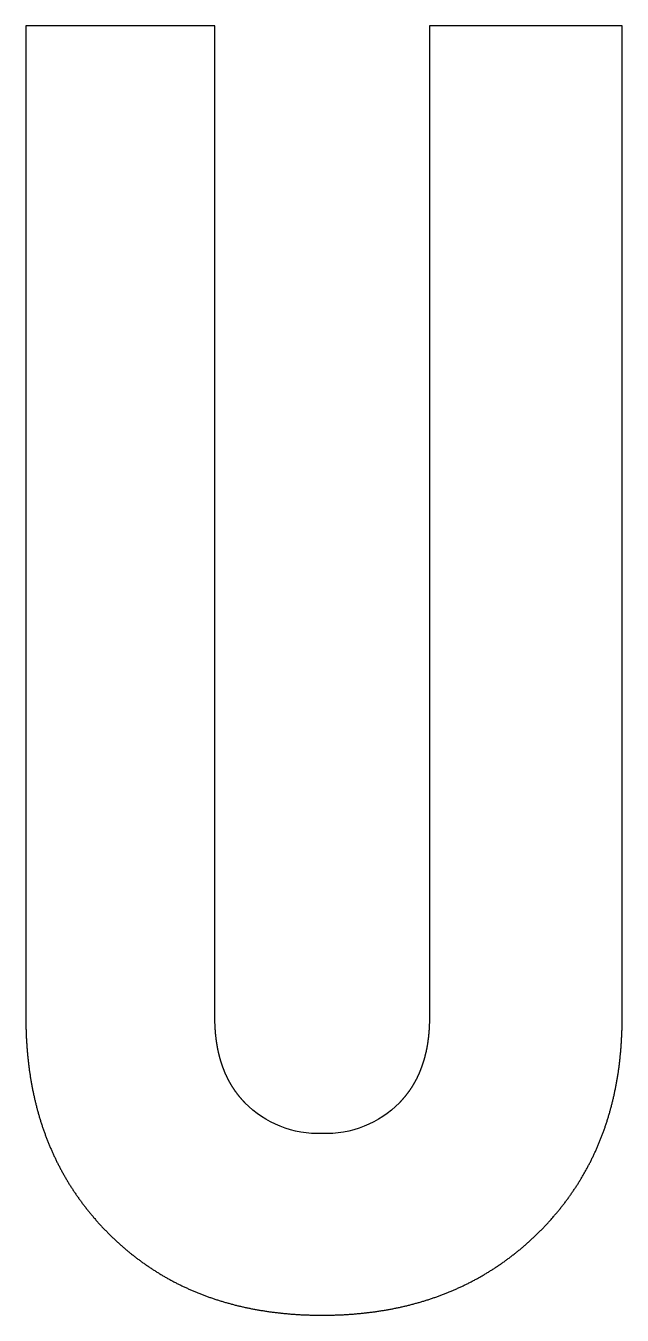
# Model space of a CAD drawing. Header units: millimetres. Extents: x -952 to 939, y -633 to 632.
# Drawn here: x -390.04 to -378.33, y -57.81 to -32.45 of the extents above; entities that cross this region are included whole.
import ezdxf

# ---------------------------------------------------------------- set-up
doc = ezdxf.new("R2010")
doc.units = ezdxf.units.MM
doc.layers.get('0').update_dxf_attribs({"lineweight": 25, "true_color": 0xffffff})

msp = doc.modelspace()

# ---------------------------------------------------------------- linework, layer by layer
at = {"color": 5, "true_color": 0x0000ff, "flags": 128}
msp.add_lwpolyline([(-384.219, -57.812), (-384.198, -57.812), (-384.178, -57.812), (-384.158, -57.811), (-384.137, -57.811), (-384.117, -57.811), (-384.097, -57.811), (-384.077, -57.81), (-384.057, -57.81), (-384.036, -57.81), (-384.016, -57.809), (-383.996, -57.809), (-383.976, -57.808), (-383.956, -57.807), (-383.936, -57.807), (-383.916, -57.806), (-383.896, -57.805), (-383.877, -57.805), (-383.857, -57.804), (-383.837, -57.803), (-383.817, -57.802), (-383.797, -57.801), (-383.778, -57.8), (-383.758, -57.799), (-383.738, -57.797), (-383.719, -57.796), (-383.699, -57.795), (-383.679, -57.794), (-383.66, -57.792), (-383.64, -57.791), (-383.621, -57.789), (-383.601, -57.788), (-383.582, -57.786), (-383.562, -57.785), (-383.543, -57.783), (-383.524, -57.781), (-383.504, -57.78), (-383.485, -57.778), (-383.466, -57.776), (-383.447, -57.774), (-383.427, -57.772), (-383.408, -57.77), (-383.389, -57.768), (-383.37, -57.766), (-383.351, -57.764), (-383.332, -57.761), (-383.313, -57.759), (-383.294, -57.757), (-383.275, -57.755), (-383.256, -57.752), (-383.237, -57.75), (-383.218, -57.747), (-383.199, -57.745), (-383.18, -57.742), (-383.162, -57.739), (-383.143, -57.737), (-383.124, -57.734), (-383.105, -57.731), (-383.087, -57.728), (-383.068, -57.725), (-383.049, -57.722), (-383.031, -57.719), (-383.012, -57.716), (-382.994, -57.713), (-382.975, -57.71), (-382.957, -57.707), (-382.938, -57.704), (-382.92, -57.7), (-382.902, -57.697), (-382.883, -57.694), (-382.865, -57.69), (-382.847, -57.687), (-382.828, -57.683), (-382.81, -57.68), (-382.792, -57.676), (-382.774, -57.672), (-382.756, -57.668), (-382.737, -57.665), (-382.719, -57.661), (-382.701, -57.657), (-382.683, -57.653), (-382.665, -57.649), (-382.647, -57.645), (-382.629, -57.641), (-382.611, -57.637), (-382.594, -57.633), (-382.576, -57.628), (-382.558, -57.624), (-382.54, -57.62), (-382.522, -57.615), (-382.505, -57.611), (-382.487, -57.606), (-382.469, -57.602), (-382.452, -57.597), (-382.434, -57.593), (-382.416, -57.588), (-382.399, -57.583), (-382.381, -57.578), (-382.364, -57.574), (-382.346, -57.569), (-382.329, -57.564), (-382.311, -57.559), (-382.294, -57.554), (-382.277, -57.549), (-382.259, -57.543), (-382.242, -57.538), (-382.225, -57.533), (-382.208, -57.528), (-382.19, -57.522), (-382.173, -57.517), (-382.156, -57.512), (-382.139, -57.506), (-382.122, -57.501), (-382.105, -57.495), (-382.088, -57.489), (-382.071, -57.484), (-382.054, -57.478), (-382.037, -57.472), (-382.02, -57.466), (-382.003, -57.461), (-381.986, -57.455), (-381.969, -57.449), (-381.953, -57.443), (-381.936, -57.437), (-381.919, -57.43), (-381.902, -57.424), (-381.886, -57.418), (-381.869, -57.412), (-381.852, -57.405), (-381.836, -57.399), (-381.819, -57.393), (-381.803, -57.386), (-381.786, -57.38), (-381.77, -57.373), (-381.753, -57.366), (-381.737, -57.36), (-381.721, -57.353), (-381.704, -57.346), (-381.688, -57.339), (-381.672, -57.333), (-381.655, -57.326), (-381.639, -57.319), (-381.623, -57.312), (-381.607, -57.305), (-381.591, -57.298), (-381.574, -57.29), (-381.558, -57.283), (-381.542, -57.276), (-381.526, -57.269), (-381.51, -57.261), (-381.494, -57.254), (-381.478, -57.246), (-381.462, -57.239), (-381.447, -57.231), (-381.431, -57.224), (-381.415, -57.216), (-381.399, -57.208), (-381.383, -57.2), (-381.368, -57.193), (-381.352, -57.185), (-381.336, -57.177), (-381.321, -57.169), (-381.305, -57.161), (-381.289, -57.153), (-381.274, -57.145), (-381.258, -57.137), (-381.243, -57.128), (-381.227, -57.12), (-381.212, -57.112), (-381.197, -57.103), (-381.181, -57.095), (-381.166, -57.087), (-381.15, -57.078), (-381.135, -57.07), (-381.12, -57.061), (-381.105, -57.052), (-381.089, -57.044), (-381.074, -57.035), (-381.059, -57.026), (-381.044, -57.017), (-381.029, -57.008), (-381.014, -56.999), (-380.999, -56.99), (-380.984, -56.981), (-380.969, -56.972), (-380.954, -56.963), (-380.939, -56.954), (-380.924, -56.945), (-380.909, -56.935), (-380.895, -56.926), (-380.88, -56.917), (-380.865, -56.907), (-380.85, -56.898), (-380.836, -56.888), (-380.821, -56.878), (-380.806, -56.869), (-380.792, -56.859), (-380.777, -56.849), (-380.762, -56.84), (-380.748, -56.83), (-380.733, -56.82), (-380.719, -56.81), (-380.705, -56.8), (-380.69, -56.79), (-380.676, -56.78), (-380.661, -56.77), (-380.647, -56.759), (-380.633, -56.749), (-380.618, -56.739), (-380.604, -56.729), (-380.59, -56.718), (-380.576, -56.708), (-380.562, -56.697), (-380.548, -56.687), (-380.534, -56.676), (-380.519, -56.665), (-380.505, -56.655), (-380.491, -56.644), (-380.477, -56.633), (-380.464, -56.622), (-380.45, -56.612), (-380.436, -56.601), (-380.422, -56.59), (-380.408, -56.579), (-380.394, -56.568), (-380.381, -56.556), (-380.367, -56.545), (-380.353, -56.534), (-380.339, -56.523), (-380.326, -56.511), (-380.312, -56.5), (-380.299, -56.489), (-380.285, -56.477), (-380.272, -56.466), (-380.258, -56.454), (-380.245, -56.442), (-380.231, -56.431), (-380.218, -56.419), (-380.204, -56.407), (-380.191, -56.395), (-380.178, -56.383), (-380.164, -56.372), (-380.151, -56.36), (-380.138, -56.348), (-380.125, -56.335), (-380.111, -56.323), (-380.098, -56.311), (-380.085, -56.299), (-380.072, -56.287), (-380.059, -56.274), (-380.046, -56.262), (-380.033, -56.25), (-380.02, -56.237), (-380.007, -56.225), (-379.994, -56.212), (-379.981, -56.199), (-379.969, -56.187), (-379.956, -56.174), (-379.943, -56.161), (-379.93, -56.148), (-379.918, -56.136), (-379.905, -56.123), (-379.892, -56.11), (-379.88, -56.097), (-379.867, -56.084), (-379.855, -56.071), (-379.843, -56.058), (-379.83, -56.045), (-379.818, -56.032), (-379.806, -56.019), (-379.794, -56.006), (-379.782, -55.993), (-379.77, -55.98), (-379.758, -55.967), (-379.746, -55.953), (-379.734, -55.94), (-379.722, -55.927), (-379.71, -55.913), (-379.698, -55.9), (-379.687, -55.887), (-379.675, -55.873), (-379.663, -55.86), (-379.652, -55.846), (-379.64, -55.833), (-379.629, -55.819), (-379.617, -55.806), (-379.606, -55.792), (-379.595, -55.779), (-379.583, -55.765), (-379.572, -55.751), (-379.561, -55.738), (-379.55, -55.724), (-379.539, -55.71), (-379.528, -55.696), (-379.517, -55.683), (-379.506, -55.669), (-379.495, -55.655), (-379.484, -55.641), (-379.474, -55.627), (-379.463, -55.613), (-379.452, -55.599), (-379.442, -55.585), (-379.431, -55.571), (-379.421, -55.557), (-379.41, -55.543), (-379.4, -55.529), (-379.389, -55.514), (-379.379, -55.5), (-379.369, -55.486), (-379.359, -55.472), (-379.349, -55.457), (-379.338, -55.443), (-379.328, -55.429), (-379.318, -55.414), (-379.308, -55.4), (-379.299, -55.385), (-379.289, -55.371), (-379.279, -55.356), (-379.269, -55.342), (-379.259, -55.327), (-379.25, -55.313), (-379.24, -55.298), (-379.231, -55.284), (-379.221, -55.269), (-379.212, -55.254), (-379.202, -55.239), (-379.193, -55.225), (-379.184, -55.21), (-379.174, -55.195), (-379.165, -55.18), (-379.156, -55.165), (-379.147, -55.15), (-379.138, -55.135), (-379.129, -55.12), (-379.12, -55.105), (-379.111, -55.09), (-379.102, -55.075), (-379.093, -55.06), (-379.085, -55.045), (-379.076, -55.03), (-379.067, -55.015), (-379.059, -54.999), (-379.05, -54.984), (-379.042, -54.969), (-379.033, -54.953), (-379.025, -54.938), (-379.016, -54.923), (-379.008, -54.907), (-379, -54.892), (-378.992, -54.876), (-378.984, -54.861), (-378.975, -54.845), (-378.967, -54.83), (-378.959, -54.814), (-378.951, -54.799), (-378.944, -54.783), (-378.936, -54.767), (-378.928, -54.752), (-378.92, -54.736), (-378.912, -54.72), (-378.905, -54.704), (-378.897, -54.688), (-378.89, -54.673), (-378.882, -54.657), (-378.875, -54.641), (-378.867, -54.625), (-378.86, -54.609), (-378.853, -54.593), (-378.845, -54.577), (-378.838, -54.561), (-378.831, -54.545), (-378.824, -54.529), (-378.817, -54.512), (-378.81, -54.496), (-378.803, -54.48), (-378.796, -54.464), (-378.789, -54.447), (-378.783, -54.431), (-378.776, -54.415), (-378.769, -54.398), (-378.762, -54.382), (-378.756, -54.366), (-378.749, -54.349), (-378.743, -54.333), (-378.736, -54.316), (-378.73, -54.3), (-378.724, -54.283), (-378.717, -54.266), (-378.711, -54.25), (-378.705, -54.233), (-378.699, -54.216), (-378.693, -54.2), (-378.687, -54.183), (-378.681, -54.166), (-378.675, -54.149), (-378.669, -54.132), (-378.663, -54.116), (-378.657, -54.099), (-378.651, -54.082), (-378.646, -54.065), (-378.64, -54.048), (-378.635, -54.031), (-378.629, -54.014), (-378.623, -53.997), (-378.618, -53.98), (-378.613, -53.962), (-378.607, -53.945), (-378.602, -53.928), (-378.597, -53.911), (-378.592, -53.893), (-378.586, -53.876), (-378.581, -53.859), (-378.576, -53.841), (-378.571, -53.824), (-378.566, -53.807), (-378.562, -53.789), (-378.557, -53.772), (-378.552, -53.754), (-378.547, -53.737), (-378.542, -53.719), (-378.538, -53.702), (-378.533, -53.684), (-378.529, -53.666), (-378.524, -53.649), (-378.52, -53.631), (-378.515, -53.613), (-378.511, -53.595), (-378.507, -53.578), (-378.503, -53.56), (-378.498, -53.542), (-378.494, -53.524), (-378.49, -53.506), (-378.486, -53.488), (-378.482, -53.47), (-378.478, -53.452), (-378.474, -53.434), (-378.47, -53.416), (-378.467, -53.398), (-378.463, -53.38), (-378.459, -53.362), (-378.456, -53.343), (-378.452, -53.325), (-378.448, -53.307), (-378.445, -53.289), (-378.442, -53.27), (-378.438, -53.252), (-378.435, -53.234), (-378.432, -53.215), (-378.428, -53.197), (-378.425, -53.178), (-378.422, -53.16), (-378.419, -53.141), (-378.416, -53.123), (-378.413, -53.104), (-378.41, -53.085), (-378.407, -53.067), (-378.404, -53.048), (-378.401, -53.029), (-378.399, -53.011), (-378.396, -52.992), (-378.393, -52.973), (-378.391, -52.954), (-378.388, -52.935), (-378.386, -52.917), (-378.383, -52.898), (-378.381, -52.879), (-378.379, -52.86), (-378.376, -52.841), (-378.374, -52.822), (-378.372, -52.803), (-378.37, -52.784), (-378.368, -52.764), (-378.366, -52.745), (-378.364, -52.726), (-378.362, -52.707), (-378.36, -52.688), (-378.358, -52.668), (-378.356, -52.649), (-378.355, -52.63), (-378.353, -52.61), (-378.351, -52.591), (-378.35, -52.572), (-378.348, -52.552), (-378.347, -52.533), (-378.345, -52.513), (-378.344, -52.494), (-378.343, -52.474), (-378.341, -52.454), (-378.34, -52.435), (-378.339, -52.415), (-378.338, -52.395), (-378.337, -52.376), (-378.336, -52.356), (-378.335, -52.336), (-378.334, -52.316), (-378.333, -52.296), (-378.332, -52.277), (-378.331, -52.257), (-378.331, -52.237), (-378.33, -52.217), (-378.329, -52.197), (-378.329, -52.177), (-378.328, -52.157), (-378.328, -52.137), (-378.327, -52.117), (-378.327, -52.096), (-378.327, -52.076), (-378.326, -52.056), (-378.326, -52.036), (-378.326, -52.015), (-378.326, -51.995), (-378.326, -51.975), (-378.326, -51.955), (-378.326, -32.455), (-382.111, -32.455), (-382.111, -51.955), (-382.111, -51.963), (-382.111, -51.971), (-382.111, -51.98), (-382.112, -51.988), (-382.112, -51.996), (-382.112, -52.004), (-382.112, -52.013), (-382.112, -52.021), (-382.112, -52.029), (-382.112, -52.038), (-382.112, -52.046), (-382.113, -52.054), (-382.113, -52.062), (-382.113, -52.07), (-382.113, -52.078), (-382.114, -52.087), (-382.114, -52.095), (-382.114, -52.103), (-382.115, -52.111), (-382.115, -52.119), (-382.115, -52.127), (-382.116, -52.135), (-382.116, -52.143), (-382.117, -52.151), (-382.117, -52.159), (-382.117, -52.167), (-382.118, -52.175), (-382.118, -52.183), (-382.119, -52.191), (-382.119, -52.199), (-382.12, -52.207), (-382.121, -52.215), (-382.121, -52.223), (-382.122, -52.231), (-382.122, -52.239), (-382.123, -52.247), (-382.124, -52.255), (-382.124, -52.262), (-382.125, -52.27), (-382.126, -52.278), (-382.126, -52.286), (-382.127, -52.294), (-382.128, -52.301), (-382.129, -52.309), (-382.13, -52.317), (-382.13, -52.325), (-382.131, -52.332), (-382.132, -52.34), (-382.133, -52.348), (-382.134, -52.355), (-382.135, -52.363), (-382.136, -52.371), (-382.137, -52.378), (-382.138, -52.386), (-382.139, -52.393), (-382.14, -52.401), (-382.141, -52.409), (-382.142, -52.416), (-382.143, -52.424), (-382.144, -52.431), (-382.145, -52.439), (-382.146, -52.446), (-382.147, -52.454), (-382.148, -52.461), (-382.149, -52.469), (-382.151, -52.476), (-382.152, -52.484), (-382.153, -52.491), (-382.154, -52.498), (-382.155, -52.506), (-382.157, -52.513), (-382.158, -52.52), (-382.159, -52.528), (-382.161, -52.535), (-382.162, -52.542), (-382.163, -52.55), (-382.165, -52.557), (-382.166, -52.564), (-382.167, -52.572), (-382.169, -52.579), (-382.17, -52.586), (-382.172, -52.593), (-382.173, -52.6), (-382.175, -52.608), (-382.176, -52.615), (-382.178, -52.622), (-382.179, -52.629), (-382.181, -52.636), (-382.183, -52.643), (-382.184, -52.65), (-382.186, -52.658), (-382.187, -52.665), (-382.189, -52.672), (-382.191, -52.679), (-382.193, -52.686), (-382.194, -52.693), (-382.196, -52.7), (-382.198, -52.707), (-382.2, -52.714), (-382.201, -52.721), (-382.203, -52.728), (-382.205, -52.735), (-382.207, -52.742), (-382.209, -52.748), (-382.211, -52.755), (-382.212, -52.762), (-382.214, -52.769), (-382.216, -52.776), (-382.218, -52.783), (-382.22, -52.79), (-382.222, -52.796), (-382.224, -52.803), (-382.226, -52.81), (-382.228, -52.817), (-382.23, -52.823), (-382.232, -52.83), (-382.234, -52.837), (-382.237, -52.844), (-382.239, -52.85), (-382.241, -52.857), (-382.243, -52.864), (-382.245, -52.87), (-382.247, -52.877), (-382.25, -52.884), (-382.252, -52.89), (-382.254, -52.897), (-382.256, -52.903), (-382.259, -52.91), (-382.261, -52.916), (-382.263, -52.923), (-382.266, -52.929), (-382.268, -52.936), (-382.27, -52.942), (-382.273, -52.949), (-382.275, -52.955), (-382.278, -52.962), (-382.28, -52.968), (-382.283, -52.975), (-382.285, -52.981), (-382.288, -52.988), (-382.29, -52.994), (-382.293, -53), (-382.295, -53.007), (-382.298, -53.013), (-382.3, -53.019), (-382.303, -53.026), (-382.306, -53.032), (-382.308, -53.038), (-382.311, -53.044), (-382.314, -53.051), (-382.316, -53.057), (-382.319, -53.063), (-382.322, -53.069), (-382.325, -53.076), (-382.327, -53.082), (-382.33, -53.088), (-382.333, -53.094), (-382.336, -53.1), (-382.339, -53.106), (-382.342, -53.112), (-382.344, -53.119), (-382.347, -53.125), (-382.35, -53.131), (-382.353, -53.137), (-382.356, -53.143), (-382.359, -53.149), (-382.362, -53.155), (-382.365, -53.161), (-382.368, -53.167), (-382.371, -53.173), (-382.374, -53.179), (-382.377, -53.185), (-382.38, -53.191), (-382.384, -53.197), (-382.387, -53.202), (-382.39, -53.208), (-382.393, -53.214), (-382.396, -53.22), (-382.399, -53.226), (-382.403, -53.232), (-382.406, -53.238), (-382.409, -53.243), (-382.413, -53.249), (-382.416, -53.255), (-382.419, -53.261), (-382.422, -53.266), (-382.426, -53.272), (-382.429, -53.278), (-382.433, -53.283), (-382.436, -53.289), (-382.439, -53.295), (-382.443, -53.301), (-382.446, -53.306), (-382.45, -53.312), (-382.453, -53.317), (-382.457, -53.323), (-382.46, -53.329), (-382.464, -53.334), (-382.467, -53.34), (-382.471, -53.345), (-382.475, -53.351), (-382.478, -53.356), (-382.482, -53.362), (-382.486, -53.367), (-382.489, -53.373), (-382.493, -53.378), (-382.497, -53.384), (-382.5, -53.389), (-382.504, -53.395), (-382.508, -53.4), (-382.512, -53.405), (-382.516, -53.411), (-382.519, -53.416), (-382.523, -53.421), (-382.527, -53.427), (-382.531, -53.432), (-382.535, -53.437), (-382.539, -53.443), (-382.543, -53.448), (-382.547, -53.453), (-382.551, -53.458), (-382.555, -53.464), (-382.559, -53.469), (-382.563, -53.474), (-382.567, -53.479), (-382.571, -53.484), (-382.575, -53.49), (-382.579, -53.495), (-382.583, -53.5), (-382.587, -53.505), (-382.591, -53.51), (-382.595, -53.515), (-382.6, -53.52), (-382.604, -53.525), (-382.608, -53.53), (-382.612, -53.535), (-382.616, -53.54), (-382.621, -53.545), (-382.625, -53.55), (-382.629, -53.555), (-382.634, -53.56), (-382.638, -53.565), (-382.642, -53.57), (-382.647, -53.575), (-382.651, -53.58), (-382.656, -53.585), (-382.66, -53.59), (-382.664, -53.595), (-382.669, -53.6), (-382.673, -53.604), (-382.678, -53.609), (-382.682, -53.614), (-382.687, -53.619), (-382.691, -53.624), (-382.696, -53.628), (-382.701, -53.633, -0.211105), (-384.219, -54.24, -0.211105), (-385.736, -53.633), (-385.741, -53.628), (-385.746, -53.624), (-385.75, -53.619), (-385.755, -53.614), (-385.759, -53.609), (-385.764, -53.604), (-385.768, -53.6), (-385.773, -53.595), (-385.777, -53.59), (-385.782, -53.585), (-385.786, -53.58), (-385.79, -53.575), (-385.795, -53.57), (-385.799, -53.565), (-385.803, -53.56), (-385.808, -53.555), (-385.812, -53.55), (-385.816, -53.545), (-385.821, -53.54), (-385.825, -53.535), (-385.829, -53.53), (-385.833, -53.525), (-385.838, -53.52), (-385.842, -53.515), (-385.846, -53.51), (-385.85, -53.505), (-385.854, -53.5), (-385.858, -53.495), (-385.862, -53.49), (-385.866, -53.484), (-385.87, -53.479), (-385.874, -53.474), (-385.879, -53.469), (-385.883, -53.464), (-385.886, -53.458), (-385.89, -53.453), (-385.894, -53.448), (-385.898, -53.443), (-385.902, -53.437), (-385.906, -53.432), (-385.91, -53.427), (-385.914, -53.421), (-385.918, -53.416), (-385.922, -53.411), (-385.925, -53.405), (-385.929, -53.4), (-385.933, -53.395), (-385.937, -53.389), (-385.94, -53.384), (-385.944, -53.378), (-385.948, -53.373), (-385.951, -53.367), (-385.955, -53.362), (-385.959, -53.356), (-385.962, -53.351), (-385.966, -53.345), (-385.97, -53.34), (-385.973, -53.334), (-385.977, -53.329), (-385.98, -53.323), (-385.984, -53.317), (-385.987, -53.312), (-385.991, -53.306), (-385.994, -53.301), (-385.998, -53.295), (-386.001, -53.289), (-386.004, -53.283), (-386.008, -53.278), (-386.011, -53.272), (-386.015, -53.266), (-386.018, -53.261), (-386.021, -53.255), (-386.025, -53.249), (-386.028, -53.243), (-386.031, -53.238), (-386.034, -53.232), (-386.038, -53.226), (-386.041, -53.22), (-386.044, -53.214), (-386.047, -53.208), (-386.05, -53.202), (-386.053, -53.197), (-386.057, -53.191), (-386.06, -53.185), (-386.063, -53.179), (-386.066, -53.173), (-386.069, -53.167), (-386.072, -53.161), (-386.075, -53.155), (-386.078, -53.149), (-386.081, -53.143), (-386.084, -53.137), (-386.087, -53.131), (-386.09, -53.125), (-386.093, -53.119), (-386.095, -53.112), (-386.098, -53.106), (-386.101, -53.1), (-386.104, -53.094), (-386.107, -53.088), (-386.11, -53.082), (-386.112, -53.076), (-386.115, -53.069), (-386.118, -53.063), (-386.121, -53.057), (-386.123, -53.051), (-386.126, -53.044), (-386.129, -53.038), (-386.131, -53.032), (-386.134, -53.026), (-386.137, -53.019), (-386.139, -53.013), (-386.142, -53.007), (-386.144, -53), (-386.147, -52.994), (-386.149, -52.988), (-386.152, -52.981), (-386.154, -52.975), (-386.157, -52.968), (-386.159, -52.962), (-386.162, -52.955), (-386.164, -52.949), (-386.167, -52.942), (-386.169, -52.936), (-386.171, -52.929), (-386.174, -52.923), (-386.176, -52.916), (-386.178, -52.91), (-386.181, -52.903), (-386.183, -52.897), (-386.185, -52.89), (-386.187, -52.884), (-386.19, -52.877), (-386.192, -52.87), (-386.194, -52.864), (-386.196, -52.857), (-386.198, -52.85), (-386.2, -52.844), (-386.203, -52.837), (-386.205, -52.83), (-386.207, -52.823), (-386.209, -52.817), (-386.211, -52.81), (-386.213, -52.803), (-386.215, -52.796), (-386.217, -52.79), (-386.219, -52.783), (-386.221, -52.776), (-386.223, -52.769), (-386.225, -52.762), (-386.227, -52.755), (-386.228, -52.748), (-386.23, -52.742), (-386.232, -52.735), (-386.234, -52.728), (-386.236, -52.721), (-386.238, -52.714), (-386.239, -52.707), (-386.241, -52.7), (-386.243, -52.693), (-386.245, -52.686), (-386.246, -52.679), (-386.248, -52.672), (-386.25, -52.665), (-386.251, -52.658), (-386.253, -52.65), (-386.254, -52.643), (-386.256, -52.636), (-386.258, -52.629), (-386.259, -52.622), (-386.261, -52.615), (-386.262, -52.608), (-386.264, -52.6), (-386.265, -52.593), (-386.267, -52.586), (-386.268, -52.579), (-386.27, -52.572), (-386.271, -52.564), (-386.272, -52.557), (-386.274, -52.55), (-386.275, -52.542), (-386.276, -52.535), (-386.278, -52.528), (-386.279, -52.52), (-386.28, -52.513), (-386.282, -52.506), (-386.283, -52.498), (-386.284, -52.491), (-386.285, -52.484), (-386.286, -52.476), (-386.288, -52.469), (-386.289, -52.461), (-386.29, -52.454), (-386.291, -52.446), (-386.292, -52.439), (-386.293, -52.431), (-386.294, -52.424), (-386.295, -52.416), (-386.296, -52.409), (-386.297, -52.401), (-386.298, -52.393), (-386.299, -52.386), (-386.3, -52.378), (-386.301, -52.371), (-386.302, -52.363), (-386.303, -52.355), (-386.304, -52.348), (-386.305, -52.34), (-386.306, -52.332), (-386.307, -52.325), (-386.307, -52.317), (-386.308, -52.309), (-386.309, -52.301), (-386.31, -52.294), (-386.311, -52.286), (-386.311, -52.278), (-386.312, -52.27), (-386.313, -52.262), (-386.313, -52.255), (-386.314, -52.247), (-386.315, -52.239), (-386.315, -52.231), (-386.316, -52.223), (-386.316, -52.215), (-386.317, -52.207), (-386.318, -52.199), (-386.318, -52.191), (-386.319, -52.183), (-386.319, -52.175), (-386.32, -52.167), (-386.32, -52.159), (-386.32, -52.151), (-386.321, -52.143), (-386.321, -52.135), (-386.322, -52.127), (-386.322, -52.119), (-386.322, -52.111), (-386.323, -52.103), (-386.323, -52.095), (-386.323, -52.087), (-386.324, -52.078), (-386.324, -52.07), (-386.324, -52.062), (-386.324, -52.054), (-386.325, -52.046), (-386.325, -52.038), (-386.325, -52.029), (-386.325, -52.021), (-386.325, -52.013), (-386.325, -52.004), (-386.325, -51.996), (-386.326, -51.988), (-386.326, -51.98), (-386.326, -51.971), (-386.326, -51.963), (-386.326, -51.955), (-386.326, -32.455), (-390.04, -32.455), (-390.04, -51.955), (-390.04, -51.975), (-390.04, -51.995), (-390.04, -52.015), (-390.04, -52.036), (-390.039, -52.056), (-390.039, -52.076), (-390.039, -52.096), (-390.038, -52.117), (-390.038, -52.137), (-390.037, -52.157), (-390.037, -52.177), (-390.036, -52.197), (-390.036, -52.217), (-390.035, -52.237), (-390.034, -52.257), (-390.034, -52.277), (-390.033, -52.296), (-390.032, -52.316), (-390.031, -52.336), (-390.03, -52.356), (-390.029, -52.376), (-390.028, -52.395), (-390.027, -52.415), (-390.026, -52.435), (-390.025, -52.454), (-390.023, -52.474), (-390.022, -52.494), (-390.021, -52.513), (-390.019, -52.533), (-390.018, -52.552), (-390.016, -52.572), (-390.015, -52.591), (-390.013, -52.61), (-390.012, -52.63), (-390.01, -52.649), (-390.008, -52.668), (-390.006, -52.688), (-390.005, -52.707), (-390.003, -52.726), (-390.001, -52.745), (-389.999, -52.764), (-389.997, -52.784), (-389.995, -52.803), (-389.992, -52.822), (-389.99, -52.841), (-389.988, -52.86), (-389.986, -52.879), (-389.983, -52.898), (-389.981, -52.917), (-389.979, -52.935), (-389.976, -52.954), (-389.974, -52.973), (-389.971, -52.992), (-389.968, -53.011), (-389.966, -53.029), (-389.963, -53.048), (-389.96, -53.067), (-389.957, -53.085), (-389.955, -53.104), (-389.952, -53.123), (-389.949, -53.141), (-389.946, -53.16), (-389.943, -53.178), (-389.94, -53.197), (-389.936, -53.215), (-389.933, -53.234), (-389.93, -53.252), (-389.927, -53.27), (-389.923, -53.289), (-389.92, -53.307), (-389.916, -53.325), (-389.913, -53.343), (-389.909, -53.362), (-389.906, -53.38), (-389.902, -53.398), (-389.898, -53.416), (-389.895, -53.434), (-389.891, -53.452), (-389.887, -53.47), (-389.883, -53.488), (-389.879, -53.506), (-389.875, -53.524), (-389.871, -53.542), (-389.867, -53.56), (-389.863, -53.578), (-389.859, -53.595), (-389.854, -53.613), (-389.85, -53.631), (-389.846, -53.649), (-389.841, -53.666), (-389.837, -53.684), (-389.832, -53.702), (-389.828, -53.719), (-389.823, -53.737), (-389.819, -53.754), (-389.814, -53.772), (-389.809, -53.789), (-389.804, -53.807), (-389.8, -53.824), (-389.795, -53.841), (-389.79, -53.859), (-389.785, -53.876), (-389.78, -53.893), (-389.775, -53.911), (-389.77, -53.928), (-389.764, -53.945), (-389.759, -53.962), (-389.754, -53.98), (-389.749, -53.997), (-389.743, -54.014), (-389.738, -54.031), (-389.732, -54.048), (-389.727, -54.065), (-389.721, -54.082), (-389.716, -54.099), (-389.71, -54.116), (-389.704, -54.132), (-389.698, -54.149), (-389.693, -54.166), (-389.687, -54.183), (-389.681, -54.2), (-389.675, -54.216), (-389.669, -54.233), (-389.663, -54.25), (-389.657, -54.266), (-389.651, -54.283), (-389.644, -54.3), (-389.638, -54.316), (-389.632, -54.333), (-389.626, -54.349), (-389.619, -54.366), (-389.613, -54.382), (-389.606, -54.398), (-389.6, -54.415), (-389.593, -54.431), (-389.586, -54.447), (-389.58, -54.464), (-389.573, -54.48), (-389.566, -54.496), (-389.559, -54.512), (-389.552, -54.529), (-389.545, -54.545), (-389.538, -54.561), (-389.531, -54.577), (-389.524, -54.593), (-389.517, -54.609), (-389.51, -54.625), (-389.503, -54.641), (-389.496, -54.657), (-389.488, -54.673), (-389.481, -54.688), (-389.473, -54.704), (-389.466, -54.72), (-389.458, -54.736), (-389.451, -54.752), (-389.443, -54.767), (-389.435, -54.783), (-389.428, -54.799), (-389.42, -54.814), (-389.412, -54.83), (-389.404, -54.845), (-389.396, -54.861), (-389.388, -54.876), (-389.38, -54.892), (-389.372, -54.907), (-389.364, -54.923), (-389.356, -54.938), (-389.348, -54.953), (-389.34, -54.969), (-389.331, -54.984), (-389.323, -54.999), (-389.314, -55.015), (-389.306, -55.03), (-389.297, -55.045), (-389.289, -55.06), (-389.28, -55.075), (-389.272, -55.09), (-389.263, -55.105), (-389.254, -55.12), (-389.245, -55.135), (-389.237, -55.15), (-389.228, -55.165), (-389.219, -55.18), (-389.21, -55.195), (-389.201, -55.21), (-389.192, -55.225), (-389.182, -55.239), (-389.173, -55.254), (-389.164, -55.269), (-389.155, -55.284), (-389.145, -55.298), (-389.136, -55.313), (-389.126, -55.327), (-389.117, -55.342), (-389.107, -55.356), (-389.098, -55.371), (-389.088, -55.385), (-389.079, -55.4), (-389.069, -55.414), (-389.059, -55.429), (-389.049, -55.443), (-389.039, -55.457), (-389.029, -55.472), (-389.019, -55.486), (-389.009, -55.5), (-388.999, -55.514), (-388.989, -55.529), (-388.979, -55.543), (-388.969, -55.557), (-388.958, -55.571), (-388.948, -55.585), (-388.938, -55.599), (-388.927, -55.613), (-388.917, -55.627), (-388.906, -55.641), (-388.896, -55.655), (-388.885, -55.669), (-388.875, -55.683), (-388.864, -55.696), (-388.853, -55.71), (-388.842, -55.724), (-388.831, -55.738), (-388.82, -55.751), (-388.809, -55.765), (-388.798, -55.779), (-388.787, -55.792), (-388.776, -55.806), (-388.765, -55.819), (-388.754, -55.833), (-388.743, -55.846), (-388.731, -55.86), (-388.72, -55.873), (-388.709, -55.887), (-388.697, -55.9), (-388.686, -55.913), (-388.674, -55.927), (-388.663, -55.94), (-388.651, -55.953), (-388.639, -55.967), (-388.627, -55.98), (-388.616, -55.993), (-388.604, -56.006), (-388.592, -56.019), (-388.58, -56.032), (-388.568, -56.045), (-388.556, -56.058), (-388.544, -56.071), (-388.532, -56.084), (-388.519, -56.097), (-388.507, -56.11), (-388.495, -56.123), (-388.483, -56.136), (-388.47, -56.148), (-388.458, -56.161), (-388.445, -56.174), (-388.433, -56.187), (-388.42, -56.199), (-388.408, -56.212), (-388.395, -56.225), (-388.382, -56.237), (-388.37, -56.25), (-388.357, -56.262), (-388.344, -56.274), (-388.331, -56.287), (-388.319, -56.299), (-388.306, -56.311), (-388.293, -56.323), (-388.28, -56.335), (-388.267, -56.348), (-388.254, -56.36), (-388.241, -56.372), (-388.228, -56.383), (-388.215, -56.395), (-388.202, -56.407), (-388.189, -56.419), (-388.176, -56.431), (-388.162, -56.442), (-388.149, -56.454), (-388.136, -56.466), (-388.123, -56.477), (-388.109, -56.489), (-388.096, -56.5), (-388.083, -56.511), (-388.069, -56.523), (-388.056, -56.534), (-388.042, -56.545), (-388.029, -56.556), (-388.015, -56.568), (-388.002, -56.579), (-387.988, -56.59), (-387.975, -56.601), (-387.961, -56.612), (-387.947, -56.622), (-387.934, -56.633), (-387.92, -56.644), (-387.906, -56.655), (-387.892, -56.665), (-387.879, -56.676), (-387.865, -56.687), (-387.851, -56.697), (-387.837, -56.708), (-387.823, -56.718), (-387.809, -56.729), (-387.795, -56.739), (-387.781, -56.749), (-387.767, -56.759), (-387.753, -56.77), (-387.739, -56.78), (-387.724, -56.79), (-387.71, -56.8), (-387.696, -56.81), (-387.682, -56.82), (-387.668, -56.83), (-387.653, -56.84), (-387.639, -56.849), (-387.625, -56.859), (-387.61, -56.869), (-387.596, -56.878), (-387.581, -56.888), (-387.567, -56.898), (-387.552, -56.907), (-387.538, -56.917), (-387.523, -56.926), (-387.508, -56.935), (-387.494, -56.945), (-387.479, -56.954), (-387.464, -56.963), (-387.45, -56.972), (-387.435, -56.981), (-387.42, -56.99), (-387.405, -56.999), (-387.39, -57.008), (-387.376, -57.017), (-387.361, -57.026), (-387.346, -57.035), (-387.331, -57.044), (-387.316, -57.052), (-387.301, -57.061), (-387.286, -57.07), (-387.27, -57.078), (-387.255, -57.087), (-387.24, -57.095), (-387.225, -57.103), (-387.21, -57.112), (-387.194, -57.12), (-387.179, -57.128), (-387.164, -57.137), (-387.149, -57.145), (-387.133, -57.153), (-387.118, -57.161), (-387.102, -57.169), (-387.087, -57.177), (-387.071, -57.185), (-387.056, -57.193), (-387.04, -57.2), (-387.025, -57.208), (-387.009, -57.216), (-386.993, -57.224), (-386.978, -57.231), (-386.962, -57.239), (-386.946, -57.246), (-386.93, -57.254), (-386.915, -57.261), (-386.899, -57.269), (-386.883, -57.276), (-386.867, -57.283), (-386.851, -57.29), (-386.835, -57.298), (-386.819, -57.305), (-386.803, -57.312), (-386.787, -57.319), (-386.771, -57.326), (-386.755, -57.333), (-386.739, -57.339), (-386.723, -57.346), (-386.706, -57.353), (-386.69, -57.36), (-386.674, -57.366), (-386.658, -57.373), (-386.641, -57.38), (-386.625, -57.386), (-386.609, -57.393), (-386.592, -57.399), (-386.576, -57.405), (-386.559, -57.412), (-386.543, -57.418), (-386.526, -57.424), (-386.51, -57.43), (-386.493, -57.437), (-386.476, -57.443), (-386.46, -57.449), (-386.443, -57.455), (-386.426, -57.461), (-386.41, -57.466), (-386.393, -57.472), (-386.376, -57.478), (-386.359, -57.484), (-386.342, -57.489), (-386.325, -57.495), (-386.308, -57.501), (-386.291, -57.506), (-386.274, -57.512), (-386.257, -57.517), (-386.24, -57.522), (-386.223, -57.528), (-386.206, -57.533), (-386.189, -57.538), (-386.172, -57.543), (-386.155, -57.549), (-386.137, -57.554), (-386.12, -57.559), (-386.103, -57.564), (-386.085, -57.569), (-386.068, -57.574), (-386.051, -57.578), (-386.033, -57.583), (-386.016, -57.588), (-385.998, -57.593), (-385.981, -57.597), (-385.963, -57.602), (-385.946, -57.606), (-385.928, -57.611), (-385.91, -57.615), (-385.893, -57.62), (-385.875, -57.624), (-385.857, -57.628), (-385.84, -57.633), (-385.822, -57.637), (-385.804, -57.641), (-385.786, -57.645), (-385.768, -57.649), (-385.75, -57.653), (-385.732, -57.657), (-385.714, -57.661), (-385.696, -57.665), (-385.678, -57.668), (-385.66, -57.672), (-385.642, -57.676), (-385.624, -57.68), (-385.606, -57.683), (-385.588, -57.687), (-385.57, -57.69), (-385.551, -57.694), (-385.533, -57.697), (-385.515, -57.7), (-385.496, -57.704), (-385.478, -57.707), (-385.46, -57.71), (-385.441, -57.713), (-385.423, -57.716), (-385.404, -57.719), (-385.386, -57.722), (-385.367, -57.725), (-385.349, -57.728), (-385.33, -57.731), (-385.311, -57.734), (-385.293, -57.737), (-385.274, -57.739), (-385.255, -57.742), (-385.236, -57.745), (-385.218, -57.747), (-385.199, -57.75), (-385.18, -57.752), (-385.161, -57.755), (-385.142, -57.757), (-385.123, -57.759), (-385.104, -57.761), (-385.085, -57.764), (-385.066, -57.766), (-385.047, -57.768), (-385.028, -57.77), (-385.009, -57.772), (-384.99, -57.774), (-384.97, -57.776), (-384.951, -57.778), (-384.932, -57.78), (-384.913, -57.781), (-384.893, -57.783), (-384.874, -57.785), (-384.855, -57.786), (-384.835, -57.788), (-384.816, -57.789), (-384.796, -57.791), (-384.777, -57.792), (-384.757, -57.794), (-384.738, -57.795), (-384.718, -57.796), (-384.699, -57.797), (-384.679, -57.799), (-384.659, -57.8), (-384.64, -57.801), (-384.62, -57.802), (-384.6, -57.803), (-384.58, -57.804), (-384.56, -57.805), (-384.541, -57.805), (-384.521, -57.806), (-384.501, -57.807), (-384.481, -57.807), (-384.461, -57.808), (-384.441, -57.809), (-384.421, -57.809), (-384.401, -57.81), (-384.38, -57.81), (-384.36, -57.81), (-384.34, -57.811), (-384.32, -57.811), (-384.3, -57.811), (-384.279, -57.811), (-384.259, -57.812), (-384.239, -57.812)], format="xyb", close=True, dxfattribs=at)

doc.saveas('drawing.dxf')
